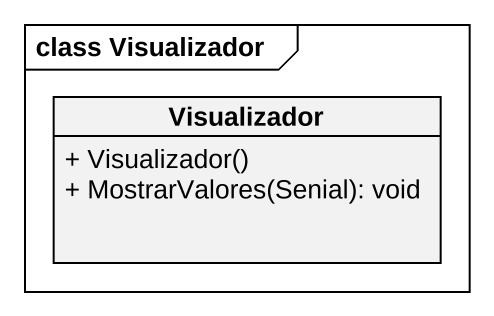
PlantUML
@startuml
mainframe class Visualizador
hide circle
hide empty members
skinparam classAttributeIconSize 0
class Visualizador {
  + Visualizador()
  + MostrarValores(Senial): void
}
@enduml
